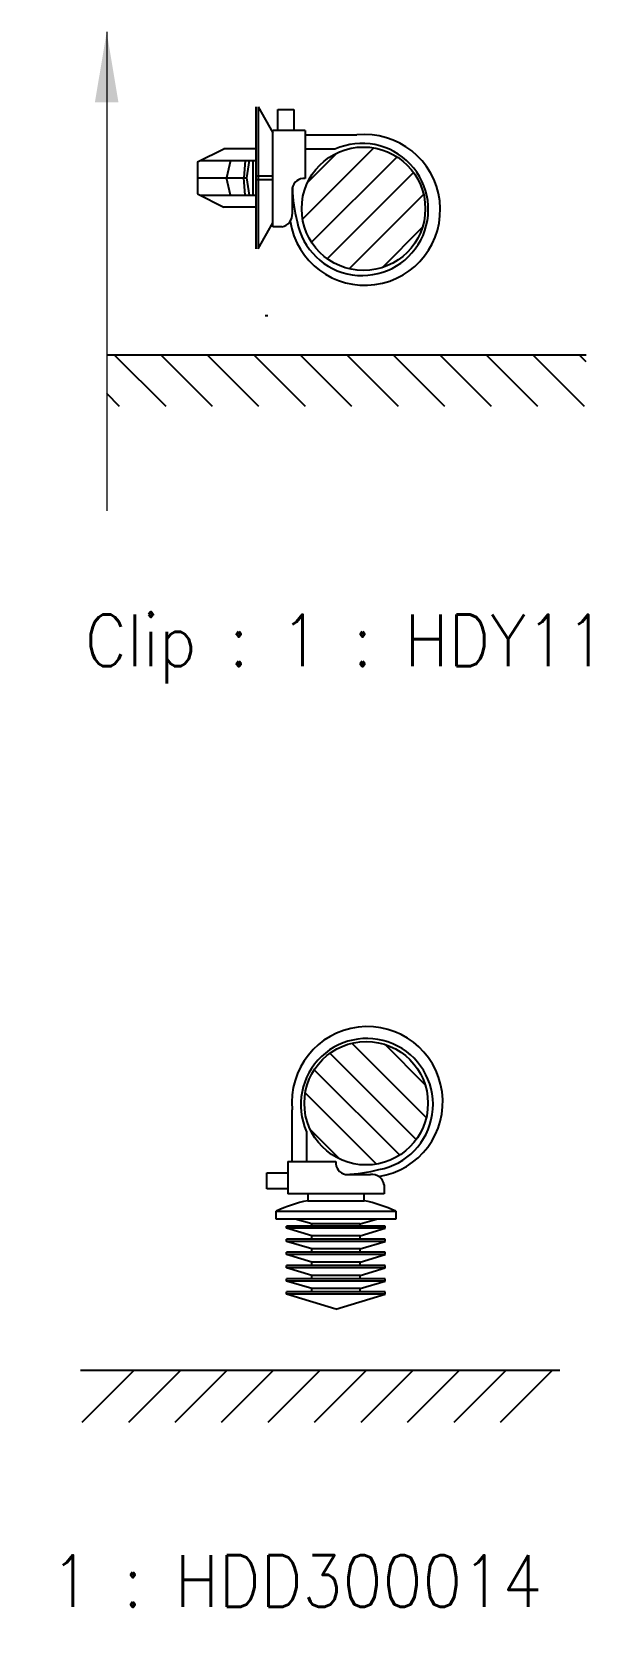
# Model space of a CAD drawing. Header units: inches. Extents: x 47316 to 59086, y 3141 to 11743.
# Drawn here: x 50892.5 to 50919.4, y 4501 to 4578 of the extents above; entities that cross this region are included whole.
import ezdxf

# ---------------------------------------------------------------- set-up
doc = ezdxf.new("R2010")
doc.units = ezdxf.units.IN
doc.header["$MEASUREMENT"] = 0
doc.layers.add('_BLACK_HOLE', color=7, linetype='Continuous')
doc.styles.get("Standard").update_dxf_attribs({"font": ''})
doc.styles.get('Standard').set_extended_font_data('SimSun')

msp = doc.modelspace()

# ---------------------------------------------------------------- linework, layer by layer
at = {"layer": '_BLACK_HOLE', "lineweight": 0}
msp.add_line((50896.105, 4577.972, 0), (50896.105, 4554.816, 0), dxfattribs=at)
at = {"layer": '_BLACK_HOLE', "lineweight": -3}
for p, q in [((50903.301, 4574.345), (50903.301, 4567.485)), ((50903.429, 4574.345), (50904.134, 4573.09)), ((50903.429, 4574.345), (50903.429, 4567.485)), ((50904.368, 4573.209), (50904.368, 4574.214)), ((50904.368, 4574.214), (50905.144, 4574.214)), ((50905.144, 4574.214), (50905.144, 4573.209)), ((50905.686, 4573.209), (50904.134, 4573.209)), ((50904.134, 4568.554), (50904.134, 4573.209)), ((50905.144, 4573.209), (50904.368, 4573.209)), ((50905.686, 4573.209), (50905.686, 4570.882)), ((50905.686, 4572.986), (50908.19, 4572.986)), ((50900.485, 4571.684), (50901.767, 4572.325)), ((50903.306, 4572.325), (50901.767, 4572.325)), ((50907.13, 4572.296), (50905.686, 4572.296)), ((50900.485, 4571.684), (50900.485, 4570.146)), ((50900.613, 4571.749), (50903.301, 4571.749)), ((50902.088, 4571.749), (50901.895, 4570.915)), ((50902.793, 4571.749), (50902.729, 4570.915)), ((50902.985, 4571.749), (50902.857, 4570.915)), ((50903.177, 4570.082), (50903.177, 4571.749)), ((50900.485, 4570.915), (50902.857, 4570.915)), ((50902.088, 4570.082), (50901.895, 4570.915)), ((50902.793, 4570.082), (50902.729, 4570.915)), ((50902.857, 4570.915), (50902.985, 4570.082)), ((50903.301, 4571.011), (50904.134, 4571.011)), ((50904.134, 4570.819), (50903.301, 4570.819)), ((50900.485, 4570.146), (50901.767, 4569.505)), ((50900.613, 4570.082), (50903.301, 4570.082)), ((50905.071, 4570.413), (50905.071, 4569.207)), ((50903.306, 4569.505), (50901.767, 4569.505)), ((50903.429, 4567.485), (50904.134, 4568.74)), ((50904.564, 4568.554), (50904.134, 4568.554)), ((50903.896, 4564.244), (50903.767, 4564.244)), ((50896.105, 4562.364, 0), (50919.261, 4562.364, 0)), ((50898.971, 4559.868), (50896.475, 4562.364)), ((50901.216, 4559.868), (50898.72, 4562.364)), ((50903.461, 4559.868), (50900.965, 4562.364)), ((50905.706, 4559.868), (50903.21, 4562.364)), ((50907.951, 4559.868), (50905.456, 4562.364)), ((50910.196, 4559.868), (50907.701, 4562.364)), ((50912.441, 4559.868), (50909.946, 4562.364)), ((50914.686, 4559.868), (50912.191, 4562.364)), ((50916.931, 4559.868), (50914.436, 4562.364)), ((50919.176, 4559.868), (50916.681, 4562.364)), ((50919.261, 4562.028), (50918.926, 4562.364)), ((50896.726, 4559.868), (50896.105, 4560.489)), ((50905.071, 4523.358), (50905.071, 4525.861)), ((50905.761, 4524.802), (50905.761, 4523.358)), ((50904.849, 4523.358), (50904.849, 4521.806)), ((50904.849, 4523.358), (50907.176, 4523.358)), ((50903.844, 4522.816), (50904.849, 4522.816)), ((50903.844, 4522.04), (50903.844, 4522.816)), ((50904.849, 4522.816), (50904.849, 4522.04)), ((50907.645, 4522.743), (50908.85, 4522.743)), ((50909.504, 4522.236), (50909.504, 4521.806)), ((50904.849, 4522.04), (50903.844, 4522.04)), ((50909.504, 4521.806), (50904.849, 4521.806)), ((50908.536, 4521.806), (50905.816, 4521.806)), ((50905.816, 4521.806), (50905.816, 4521.468)), ((50905.816, 4521.468), (50908.536, 4521.468)), ((50908.536, 4521.468), (50908.536, 4521.806)), ((50904.286, 4520.583), (50904.286, 4520.961)), ((50904.286, 4520.961), (50910.066, 4520.961)), ((50910.066, 4520.583), (50904.286, 4520.583)), ((50906.007, 4520.345), (50905.213, 4520.583)), ((50908.345, 4520.345), (50909.139, 4520.583)), ((50910.066, 4520.961), (50910.066, 4520.583)), ((50909.556, 4520.238), (50904.796, 4520.238)), ((50904.796, 4520.142), (50904.796, 4520.238)), ((50908.317, 4520.142), (50904.796, 4520.142)), ((50906.007, 4519.779), (50904.796, 4520.142)), ((50908.345, 4520.345), (50906.007, 4520.345)), ((50906.007, 4520.238), (50906.007, 4520.345)), ((50908.345, 4519.779), (50906.007, 4519.779)), ((50906.007, 4519.615), (50906.007, 4519.779)), ((50909.556, 4520.142), (50908.317, 4520.142)), ((50908.345, 4520.238), (50908.345, 4520.345)), ((50908.345, 4519.779), (50909.556, 4520.142)), ((50908.345, 4519.615), (50908.345, 4519.779)), ((50909.556, 4520.142), (50909.556, 4520.238)), ((50909.556, 4519.615), (50904.796, 4519.615)), ((50904.796, 4519.503), (50904.796, 4519.615)), ((50908.317, 4519.503), (50904.796, 4519.503)), ((50906.007, 4519.139), (50904.796, 4519.503)), ((50908.345, 4519.139), (50906.007, 4519.139)), ((50906.007, 4518.976), (50906.007, 4519.139)), ((50909.556, 4519.503), (50908.317, 4519.503)), ((50908.345, 4519.139), (50909.556, 4519.503)), ((50908.345, 4518.976), (50908.345, 4519.139)), ((50909.556, 4519.503), (50909.556, 4519.615)), ((50909.556, 4518.976), (50904.796, 4518.976)), ((50904.796, 4518.864), (50904.796, 4518.976)), ((50908.317, 4518.864), (50904.796, 4518.864)), ((50906.007, 4518.5), (50904.796, 4518.864)), ((50909.556, 4518.337), (50904.796, 4518.337)), ((50904.796, 4518.225), (50904.796, 4518.337)), ((50908.345, 4518.5), (50906.007, 4518.5)), ((50906.007, 4518.337), (50906.007, 4518.5)), ((50909.556, 4518.864), (50908.317, 4518.864)), ((50908.345, 4518.5), (50909.556, 4518.864)), ((50908.345, 4518.337), (50908.345, 4518.5)), ((50909.556, 4518.864), (50909.556, 4518.976)), ((50909.556, 4518.225), (50909.556, 4518.337)), ((50908.317, 4518.225), (50904.796, 4518.225)), ((50906.007, 4517.861), (50904.796, 4518.225)), ((50909.556, 4517.698), (50904.796, 4517.698)), ((50904.796, 4517.586), (50904.796, 4517.698)), ((50908.317, 4517.586), (50904.796, 4517.586)), ((50906.007, 4517.222), (50904.796, 4517.586)), ((50908.345, 4517.861), (50906.007, 4517.861)), ((50906.007, 4517.698), (50906.007, 4517.861)), ((50909.556, 4518.225), (50908.317, 4518.225)), ((50909.556, 4517.586), (50908.317, 4517.586)), ((50908.345, 4517.861), (50909.556, 4518.225)), ((50908.345, 4517.698), (50908.345, 4517.861)), ((50908.345, 4517.222), (50909.556, 4517.586)), ((50909.556, 4517.586), (50909.556, 4517.698)), ((50909.556, 4517.059), (50904.796, 4517.059)), ((50904.796, 4516.947), (50904.796, 4517.059)), ((50907.176, 4516.232), (50904.796, 4516.947)), ((50908.317, 4516.947), (50904.796, 4516.947)), ((50908.345, 4517.222), (50906.007, 4517.222)), ((50906.007, 4517.059), (50906.007, 4517.222)), ((50907.176, 4516.232), (50909.556, 4516.947)), ((50909.556, 4516.947), (50908.317, 4516.947)), ((50908.345, 4517.059), (50908.345, 4517.222)), ((50909.556, 4516.947), (50909.556, 4517.059)), ((50917.994, 4513.254, 0), (50894.838, 4513.254, 0)), ((50894.923, 4510.759, 0), (50897.418, 4513.254, 0)), ((50897.168, 4510.759, 0), (50899.663, 4513.254, 0)), ((50899.413, 4510.759, 0), (50901.908, 4513.254, 0)), ((50901.658, 4510.759, 0), (50904.153, 4513.254, 0)), ((50903.903, 4510.759, 0), (50906.398, 4513.254, 0)), ((50906.148, 4510.759, 0), (50908.643, 4513.254, 0)), ((50908.393, 4510.759, 0), (50910.888, 4513.254, 0)), ((50910.638, 4510.759, 0), (50913.134, 4513.254, 0)), ((50912.883, 4510.759, 0), (50915.379, 4513.254, 0)), ((50915.128, 4510.759, 0), (50917.624, 4513.254, 0))]:
    msp.add_line(p, q, dxfattribs=at)
at = {"layer": '_BLACK_HOLE', "lineweight": -3, "ltscale": 10}
for p, q in [((50905.568, 4568.914), (50909.015, 4572.361)), ((50905.817, 4570.71), (50907.219, 4572.112)), ((50906.002, 4567.801), (50910.128, 4571.927)), ((50906.754, 4567.007), (50910.922, 4571.175)), ((50907.814, 4566.519), (50911.41, 4570.115)), ((50909.422, 4566.58), (50911.349, 4568.507)), ((50911.539, 4525.486), (50907.942, 4529.082)), ((50911.478, 4527.094), (50909.55, 4529.021)), ((50911.051, 4524.426), (50906.883, 4528.594)), ((50910.257, 4523.674), (50906.131, 4527.8)), ((50909.144, 4523.24), (50905.696, 4526.687)), ((50907.348, 4523.489), (50905.946, 4524.891))]:
    msp.add_line(p, q, dxfattribs=at)
for centre in [(50908.508, 4569.421), (50908.637, 4526.18)]:
    msp.add_circle(centre, 2.984, dxfattribs=at)
at = {"layer": '_BLACK_HOLE', "lineweight": -3}
for centre, radius, start, end in [((50908.571, 4569.364), 3.643, 188.6494, 96.01827), ((50908.444, 4569.386), 3.194, 190.48922, 114.29751), ((50905.622, 4570.327), 0.558, 83.48118, 171.19826), ((50912.195, 4570.622), 7.126, 181.68688, 194.78272), ((50904.464, 4569.155), 0.61, 279.4572, 4.88429), ((50908.694, 4526.243), 3.643, 278.6494, 186.01827), ((50908.672, 4526.116), 3.194, 280.48922, 204.29751), ((50907.73, 4523.294), 0.558, 173.48118, 261.19826), ((50907.435, 4529.866), 7.126, 271.68688, 284.78272), ((50908.902, 4522.136), 0.61, 9.4572, 94.88429), ((50907.176, 4514.805), 6.801, 101.53696, 115.15066), ((50907.176, 4514.805), 6.801, 64.84934, 78.46303)]:
    msp.add_arc(centre, radius, start, end, dxfattribs=at)
at = {"layer": '_BLACK_HOLE', "lineweight": 0}
msp.add_solid([(50895.538, 4574.57, 0), (50896.672, 4574.57, 0), (50896.105, 4577.972, 0)], dxfattribs=at)

# ---------------------------------------------------------------- texts
at = {"layer": '_BLACK_HOLE', "color": 42, "linetype": 'Continuous', "lineweight": 15, "char_height": 2.5, "attachment_point": 1}
for s, insert, width in [('\\Fromans.shx;\\W0.9000000000;\\T1.0000000000;\\o\\lClip : 1 : HDY11', (50895.057, 4549.802), 30.10714), ('\\Fromans.shx;\\W0.9000000000;\\T1.0000000000;\\o\\lClip : 1 : HDD300014', (50883.965, 4504.334), 39)]:
    msp.add_mtext(s, dxfattribs=dict(at, insert=insert, width=width))

doc.saveas('drawing.dxf')
